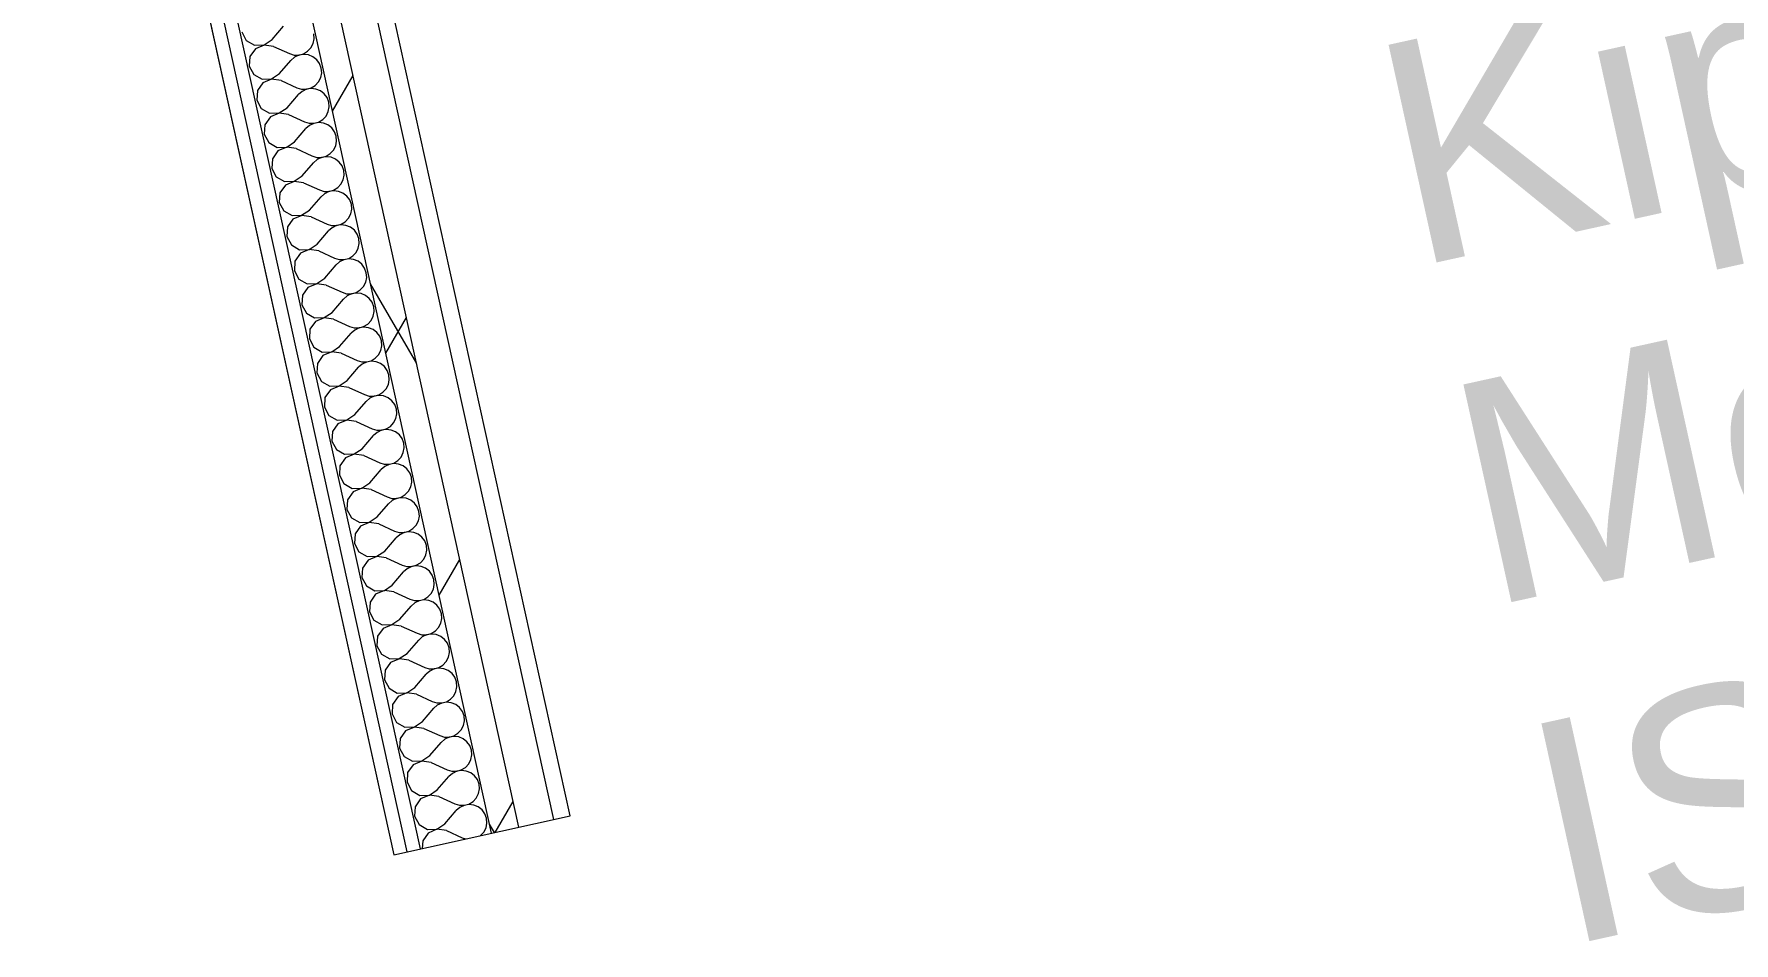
# Model space of a CAD drawing. Header units: millimetres. Extents: x 797631 to 820807, y -100094 to -82576.
# Drawn here: x 810533 to 812058, y -88298 to -87483 of the extents above; entities that cross this region are included whole.
import ezdxf

# ---------------------------------------------------------------- set-up
doc = ezdxf.new("R2010")
doc.units = ezdxf.units.MM
doc.header["$MEASUREMENT"] = 0
doc.layers.add('New_0', color=7, linetype='Continuous')
doc.layers.add('New_0_Pen_No__1', color=7, linetype='Continuous', lineweight=13)
doc.layers.add('New_Annotation - Text_Pen_No__1', color=7, linetype='Continuous', lineweight=13)
doc.styles.add('GENERATED_STYLE_2', font='')
doc.styles.get('GENERATED_STYLE_2').set_extended_font_data('Arial', bold=True)

# ---------------------------------------------------------------- blocks, each defined once
blk = doc.blocks.new('*X1')
at = {"layer": 'New_0_Pen_No__1', "color": 7, "linetype": 'Continuous', "lineweight": 13}
for p, q in [((810746.5, -87487.7), (810756.7, -87475.8)), ((810719.3, -87480.9), (810723.4, -87488.4)), ((810723.4, -87488.4), (810730.8, -87492.7)), ((810730.8, -87492.7), (810739.3, -87492.4)), ((810739.4, -87492.6), (810731.5, -87495.9)), ((810739.3, -87492.4), (810746.5, -87487.7)), ((810747.8, -87493.8), (810739.4, -87492.6)), ((810781.4, -87495.1), (810783.4, -87491.2)), ((810783.4, -87491.2), (810784.2, -87487)), ((810784.2, -87487), (810783.9, -87482.7)), ((810726.6, -87502.9), (810726, -87511.5)), ((810731.5, -87495.9), (810726.6, -87502.9)), ((810747.8, -87493.8), (810762.1, -87500.3)), ((810753.2, -87518.3), (810763.4, -87506.4)), ((810762.1, -87500.3), (810766.2, -87501.6)), ((810766.7, -87503.6), (810763.4, -87506.4)), ((810766.2, -87501.6), (810770.6, -87501.6)), ((810770.6, -87501.7), (810766.7, -87503.6)), ((810770.6, -87501.6), (810774.7, -87500.5)), ((810774.8, -87501), (810770.6, -87501.7)), ((810774.7, -87500.5), (810778.4, -87498.2)), ((810779.1, -87501.5), (810774.8, -87501)), ((810778.4, -87498.2), (810781.4, -87495.1)), ((810783.1, -87503.1), (810779.1, -87501.5)), ((810786.6, -87505.8), (810783.1, -87503.1)), ((810789.1, -87509.2), (810786.6, -87505.8)), ((810726, -87511.5), (810730.1, -87519)), ((810730.1, -87519), (810737.5, -87523.3)), ((810737.5, -87523.3), (810746.1, -87523)), ((810746.1, -87523.2), (810738.2, -87526.5)), ((810746.1, -87523), (810753.2, -87518.3)), ((810754.6, -87524.4), (810746.1, -87523.2)), ((810788.1, -87525.7), (810790.1, -87521.8)), ((810790.6, -87513.3), (810789.1, -87509.2)), ((810790.1, -87521.8), (810791, -87517.6)), ((810791, -87517.6), (810790.6, -87513.3)), ((810733.3, -87533.5), (810732.8, -87542.1)), ((810738.2, -87526.5), (810733.3, -87533.5)), ((810754.6, -87524.4), (810768.8, -87530.9)), ((810760, -87548.9), (810770.2, -87537)), ((810768.8, -87530.9), (810773, -87532.2)), ((810773.4, -87534.2), (810770.2, -87537)), ((810773, -87532.2), (810777.3, -87532.2)), ((810777.3, -87532.3), (810773.4, -87534.2)), ((810777.3, -87532.2), (810781.5, -87531.1)), ((810781.6, -87531.6), (810777.3, -87532.3)), ((810781.5, -87531.1), (810785.2, -87528.8)), ((810785.9, -87532.1), (810781.6, -87531.6)), ((810785.2, -87528.8), (810788.1, -87525.7)), ((810789.9, -87533.7), (810785.9, -87532.1)), ((810793.3, -87536.4), (810789.9, -87533.7)), ((810795.8, -87539.8), (810793.3, -87536.4)), ((810732.8, -87542.1), (810736.8, -87549.6)), ((810736.8, -87549.6), (810744.3, -87553.9)), ((810744.3, -87553.9), (810752.8, -87553.6)), ((810752.8, -87553.8), (810745, -87557.1)), ((810752.8, -87553.6), (810760, -87548.9)), ((810761.3, -87555), (810752.8, -87553.8)), ((810794.9, -87556.3), (810796.8, -87552.4)), ((810797.4, -87543.9), (810795.8, -87539.8)), ((810796.8, -87552.4), (810797.7, -87548.2)), ((810797.7, -87548.2), (810797.4, -87543.9)), ((810740, -87564.1), (810739.5, -87572.7)), ((810745, -87557.1), (810740, -87564.1)), ((810761.3, -87555), (810775.6, -87561.5)), ((810766.7, -87579.5), (810776.9, -87567.6)), ((810775.6, -87561.5), (810779.7, -87562.8)), ((810780.2, -87564.8), (810776.9, -87567.6)), ((810779.7, -87562.8), (810784, -87562.8)), ((810784.1, -87562.9), (810780.2, -87564.8)), ((810784, -87562.8), (810788.2, -87561.7)), ((810788.3, -87562.2), (810784.1, -87562.9)), ((810788.2, -87561.7), (810791.9, -87559.4)), ((810792.6, -87562.7), (810788.3, -87562.2)), ((810791.9, -87559.4), (810794.9, -87556.3)), ((810796.6, -87564.3), (810792.6, -87562.7)), ((810800, -87567), (810796.6, -87564.3)), ((810802.6, -87570.4), (810800, -87567)), ((810739.5, -87572.7), (810743.6, -87580.2)), ((810743.6, -87580.2), (810751, -87584.5)), ((810751, -87584.5), (810759.6, -87584.2)), ((810759.6, -87584.4), (810751.7, -87587.7)), ((810759.6, -87584.2), (810766.7, -87579.5)), ((810768, -87585.6), (810759.6, -87584.4)), ((810801.6, -87586.9), (810803.6, -87583)), ((810804.1, -87574.5), (810802.6, -87570.4)), ((810803.6, -87583), (810804.4, -87578.8)), ((810804.4, -87578.8), (810804.1, -87574.5)), ((810746.8, -87594.7), (810746.3, -87603.3)), ((810751.7, -87587.7), (810746.8, -87594.7)), ((810768, -87585.6), (810782.3, -87592.1)), ((810773.4, -87610.1), (810783.7, -87598.2)), ((810782.3, -87592.1), (810786.5, -87593.4)), ((810786.9, -87595.4), (810783.7, -87598.2)), ((810786.5, -87593.4), (810790.8, -87593.4)), ((810790.8, -87593.5), (810786.9, -87595.4)), ((810790.8, -87593.4), (810794.9, -87592.3)), ((810795.1, -87592.8), (810790.8, -87593.5)), ((810794.9, -87592.3), (810798.6, -87590)), ((810799.4, -87593.3), (810795.1, -87592.8)), ((810798.6, -87590), (810801.6, -87586.9)), ((810803.4, -87594.9), (810799.4, -87593.3)), ((810806.8, -87597.6), (810803.4, -87594.9)), ((810809.3, -87601), (810806.8, -87597.6)), ((810746.3, -87603.3), (810750.3, -87610.8)), ((810750.3, -87610.8), (810757.7, -87615.1)), ((810757.7, -87615.1), (810766.3, -87614.8)), ((810766.3, -87614.8), (810773.4, -87610.1)), ((810808.3, -87617.5), (810810.3, -87613.6)), ((810810.8, -87605.1), (810809.3, -87601)), ((810810.3, -87613.6), (810811.2, -87609.4)), ((810811.2, -87609.4), (810810.8, -87605.1)), ((810753.5, -87625.3), (810753, -87633.9)), ((810758.4, -87618.3), (810753.5, -87625.3)), ((810766.3, -87615), (810758.4, -87618.3)), ((810774.8, -87616.2), (810766.3, -87615)), ((810774.8, -87616.2), (810789, -87622.7)), ((810780.2, -87640.7), (810790.4, -87628.8)), ((810789, -87622.7), (810793.2, -87624)), ((810793.6, -87626), (810790.4, -87628.8)), ((810793.2, -87624), (810797.5, -87624)), ((810797.5, -87624.1), (810793.6, -87626)), ((810797.5, -87624), (810801.7, -87622.9)), ((810801.8, -87623.4), (810797.5, -87624.1)), ((810801.7, -87622.9), (810805.4, -87620.6)), ((810806.1, -87623.9), (810801.8, -87623.4)), ((810805.4, -87620.6), (810808.3, -87617.5)), ((810810.1, -87625.5), (810806.1, -87623.9)), ((810813.5, -87628.2), (810810.1, -87625.5)), ((810816.1, -87631.6), (810813.5, -87628.2)), ((810753, -87633.9), (810757.1, -87641.4)), ((810757.1, -87641.4), (810764.5, -87645.7)), ((810764.5, -87645.7), (810773, -87645.4)), ((810773, -87645.4), (810780.2, -87640.7)), ((810815.1, -87648.1), (810817.1, -87644.2)), ((810817.6, -87635.7), (810816.1, -87631.6)), ((810817.1, -87644.2), (810817.9, -87640)), ((810817.9, -87640), (810817.6, -87635.7)), ((810760.3, -87655.9), (810759.7, -87664.5)), ((810765.2, -87648.9), (810760.3, -87655.9)), ((810773.1, -87645.6), (810765.2, -87648.9)), ((810781.5, -87646.8), (810773.1, -87645.6)), ((810781.5, -87646.8), (810795.8, -87653.3)), ((810786.9, -87671.3), (810797.1, -87659.4)), ((810795.8, -87653.3), (810799.9, -87654.6)), ((810800.4, -87656.6), (810797.1, -87659.4)), ((810799.9, -87654.6), (810804.3, -87654.6)), ((810804.3, -87654.7), (810800.4, -87656.6)), ((810804.3, -87654.6), (810808.4, -87653.5)), ((810808.5, -87654), (810804.3, -87654.7)), ((810808.4, -87653.5), (810812.1, -87651.2)), ((810812.8, -87654.5), (810808.5, -87654)), ((810812.1, -87651.2), (810815.1, -87648.1)), ((810816.8, -87656.1), (810812.8, -87654.5)), ((810820.3, -87658.8), (810816.8, -87656.1)), ((810822.8, -87662.2), (810820.3, -87658.8)), ((810759.7, -87664.5), (810763.8, -87672)), ((810763.8, -87672), (810771.2, -87676.3)), ((810779.8, -87676), (810786.9, -87671.3)), ((810821.8, -87678.7), (810823.8, -87674.8)), ((810824.3, -87666.3), (810822.8, -87662.2)), ((810823.8, -87674.8), (810824.6, -87670.6)), ((810824.6, -87670.6), (810824.3, -87666.3)), ((810767, -87686.5), (810766.5, -87695.1)), ((810771.9, -87679.5), (810767, -87686.5)), ((810771.2, -87676.3), (810779.8, -87676)), ((810779.8, -87676.2), (810771.9, -87679.5)), ((810788.3, -87677.4), (810779.8, -87676.2)), ((810788.3, -87677.4), (810802.5, -87683.9)), ((810793.7, -87701.9), (810803.9, -87690)), ((810802.5, -87683.9), (810806.7, -87685.2)), ((810807.1, -87687.2), (810803.9, -87690)), ((810806.7, -87685.2), (810811, -87685.2)), ((810811, -87685.3), (810807.1, -87687.2)), ((810811, -87685.2), (810815.2, -87684.1)), ((810815.3, -87684.6), (810811, -87685.3)), ((810815.2, -87684.1), (810818.9, -87681.8)), ((810819.6, -87685.1), (810815.3, -87684.6)), ((810818.9, -87681.8), (810821.8, -87678.7)), ((810823.6, -87686.7), (810819.6, -87685.1)), ((810827, -87689.4), (810823.6, -87686.7)), ((810829.5, -87692.8), (810827, -87689.4)), ((810766.5, -87695.1), (810770.5, -87702.6)), ((810770.5, -87702.6), (810777.9, -87706.9)), ((810786.5, -87706.6), (810793.7, -87701.9)), ((810828.6, -87709.3), (810830.5, -87705.4)), ((810831, -87696.9), (810829.5, -87692.8)), ((810830.5, -87705.4), (810831.4, -87701.2)), ((810831.4, -87701.2), (810831, -87696.9)), ((810773.7, -87717.1), (810773.2, -87725.7)), ((810778.7, -87710.1), (810773.7, -87717.1)), ((810777.9, -87706.9), (810786.5, -87706.6)), ((810786.5, -87706.8), (810778.7, -87710.1)), ((810795, -87708), (810786.5, -87706.8)), ((810795, -87708), (810809.3, -87714.5)), ((810800.4, -87732.5), (810810.6, -87720.6)), ((810809.3, -87714.5), (810813.4, -87715.8)), ((810813.9, -87717.8), (810810.6, -87720.6)), ((810813.4, -87715.8), (810817.7, -87715.8)), ((810817.8, -87715.9), (810813.9, -87717.8)), ((810817.7, -87715.8), (810821.9, -87714.7)), ((810822, -87715.2), (810817.8, -87715.9)), ((810821.9, -87714.7), (810825.6, -87712.4)), ((810826.3, -87715.7), (810822, -87715.2)), ((810825.6, -87712.4), (810828.6, -87709.3)), ((810830.3, -87717.3), (810826.3, -87715.7)), ((810833.7, -87720), (810830.3, -87717.3)), ((810836.3, -87723.4), (810833.7, -87720)), ((810773.2, -87725.7), (810777.3, -87733.2)), ((810777.3, -87733.2), (810784.7, -87737.5)), ((810793.2, -87737.2), (810800.4, -87732.5)), ((810835.3, -87739.9), (810837.3, -87736)), ((810837.8, -87727.5), (810836.3, -87723.4)), ((810837.3, -87736), (810838.1, -87731.8)), ((810838.1, -87731.8), (810837.8, -87727.5)), ((810780.5, -87747.7), (810780, -87756.3)), ((810785.4, -87740.7), (810780.5, -87747.7)), ((810784.7, -87737.5), (810793.2, -87737.2)), ((810793.3, -87737.4), (810785.4, -87740.7)), ((810801.7, -87738.6), (810793.3, -87737.4)), ((810801.7, -87738.6), (810816, -87745.1)), ((810807.1, -87763.1), (810817.4, -87751.2)), ((810816, -87745.1), (810820.1, -87746.4)), ((810820.6, -87748.4), (810817.4, -87751.2)), ((810820.1, -87746.4), (810824.5, -87746.4)), ((810824.5, -87746.5), (810820.6, -87748.4)), ((810824.5, -87746.4), (810828.6, -87745.3)), ((810828.8, -87745.8), (810824.5, -87746.5)), ((810828.6, -87745.3), (810832.3, -87743)), ((810833.1, -87746.3), (810828.8, -87745.8)), ((810832.3, -87743), (810835.3, -87739.9)), ((810837.1, -87747.9), (810833.1, -87746.3)), ((810840.5, -87750.6), (810837.1, -87747.9)), ((810843, -87754), (810840.5, -87750.6)), ((810780, -87756.3), (810784, -87763.8)), ((810784, -87763.8), (810791.4, -87768.1)), ((810800, -87767.8), (810807.1, -87763.1)), ((810842, -87770.5), (810844, -87766.6)), ((810844.5, -87758.1), (810843, -87754)), ((810844, -87766.6), (810844.9, -87762.4)), ((810844.9, -87762.4), (810844.5, -87758.1)), ((810787.2, -87778.3), (810786.7, -87786.9)), ((810792.1, -87771.3), (810787.2, -87778.3)), ((810791.4, -87768.1), (810800, -87767.8)), ((810800, -87768), (810792.1, -87771.3)), ((810808.5, -87769.2), (810800, -87768)), ((810808.5, -87769.2), (810822.7, -87775.7)), ((810813.9, -87793.7), (810824.1, -87781.8)), ((810822.7, -87775.7), (810826.9, -87777)), ((810827.3, -87779), (810824.1, -87781.8)), ((810826.9, -87777), (810831.2, -87777)), ((810831.2, -87777.1), (810827.3, -87779)), ((810831.2, -87777), (810835.4, -87775.9)), ((810835.5, -87776.4), (810831.2, -87777.1)), ((810835.4, -87775.9), (810839.1, -87773.6)), ((810839.8, -87776.9), (810835.5, -87776.4)), ((810839.1, -87773.6), (810842, -87770.5)), ((810843.8, -87778.5), (810839.8, -87776.9)), ((810847.2, -87781.2), (810843.8, -87778.5)), ((810849.8, -87784.6), (810847.2, -87781.2)), ((810786.7, -87786.9), (810790.8, -87794.4)), ((810790.8, -87794.4), (810798.2, -87798.7)), ((810806.7, -87798.4), (810813.9, -87793.7)), ((810848.8, -87801.1), (810850.8, -87797.2)), ((810851.3, -87788.7), (810849.8, -87784.6)), ((810850.8, -87797.2), (810851.6, -87793)), ((810851.6, -87793), (810851.3, -87788.7)), ((810793.9, -87808.9), (810793.4, -87817.5)), ((810798.9, -87801.9), (810793.9, -87808.9)), ((810798.2, -87798.7), (810806.7, -87798.4)), ((810806.8, -87798.6), (810798.9, -87801.9)), ((810815.2, -87799.8), (810806.8, -87798.6)), ((810815.2, -87799.8), (810829.5, -87806.3)), ((810820.6, -87824.3), (810830.8, -87812.4)), ((810829.5, -87806.3), (810833.6, -87807.6)), ((810834.1, -87809.6), (810830.8, -87812.4)), ((810833.6, -87807.6), (810837.9, -87807.6)), ((810838, -87807.7), (810834.1, -87809.6)), ((810837.9, -87807.6), (810842.1, -87806.5)), ((810842.2, -87807), (810838, -87807.7)), ((810842.1, -87806.5), (810845.8, -87804.2)), ((810846.5, -87807.5), (810842.2, -87807)), ((810845.8, -87804.2), (810848.8, -87801.1)), ((810850.5, -87809.1), (810846.5, -87807.5)), ((810853.9, -87811.8), (810850.5, -87809.1)), ((810856.5, -87815.2), (810853.9, -87811.8)), ((810793.4, -87817.5), (810797.5, -87825)), ((810797.5, -87825), (810804.9, -87829.3)), ((810813.5, -87829), (810820.6, -87824.3)), ((810855.5, -87831.7), (810857.5, -87827.8)), ((810858, -87819.3), (810856.5, -87815.2)), ((810857.5, -87827.8), (810858.3, -87823.6)), ((810858.3, -87823.6), (810858, -87819.3)), ((810800.7, -87839.5), (810800.2, -87848.1)), ((810805.6, -87832.5), (810800.7, -87839.5)), ((810804.9, -87829.3), (810813.5, -87829)), ((810813.5, -87829.2), (810805.6, -87832.5)), ((810822, -87830.4), (810813.5, -87829.2)), ((810822, -87830.4), (810836.2, -87836.9)), ((810827.3, -87854.9), (810837.6, -87843)), ((810836.2, -87836.9), (810840.4, -87838.2)), ((810840.8, -87840.2), (810837.6, -87843)), ((810840.4, -87838.2), (810844.7, -87838.2)), ((810844.7, -87838.3), (810840.8, -87840.2)), ((810844.7, -87838.2), (810848.9, -87837.1)), ((810849, -87837.6), (810844.7, -87838.3)), ((810848.9, -87837.1), (810852.6, -87834.8)), ((810853.3, -87838.1), (810849, -87837.6)), ((810852.6, -87834.8), (810855.5, -87831.7)), ((810857.3, -87839.7), (810853.3, -87838.1)), ((810860.7, -87842.4), (810857.3, -87839.7)), ((810863.2, -87845.8), (810860.7, -87842.4)), ((810800.2, -87848.1), (810804.2, -87855.6)), ((810804.2, -87855.6), (810811.6, -87859.9)), ((810820.2, -87859.6), (810827.3, -87854.9)), ((810862.3, -87862.3), (810864.2, -87858.4)), ((810864.7, -87849.9), (810863.2, -87845.8)), ((810864.2, -87858.4), (810865.1, -87854.2)), ((810865.1, -87854.2), (810864.7, -87849.9)), ((810807.4, -87870.1), (810806.9, -87878.7)), ((810812.4, -87863.1), (810807.4, -87870.1)), ((810811.6, -87859.9), (810820.2, -87859.6)), ((810820.2, -87859.8), (810812.4, -87863.1)), ((810828.7, -87861), (810820.2, -87859.8)), ((810828.7, -87861), (810843, -87867.5)), ((810834.1, -87885.5), (810844.3, -87873.6)), ((810843, -87867.5), (810847.1, -87868.8)), ((810847.6, -87870.8), (810844.3, -87873.6)), ((810847.1, -87868.8), (810851.4, -87868.8)), ((810851.5, -87868.9), (810847.6, -87870.8)), ((810851.4, -87868.8), (810855.6, -87867.7)), ((810855.7, -87868.2), (810851.5, -87868.9)), ((810855.6, -87867.7), (810859.3, -87865.4)), ((810860, -87868.7), (810855.7, -87868.2)), ((810859.3, -87865.4), (810862.3, -87862.3)), ((810864, -87870.3), (810860, -87868.7)), ((810867.4, -87873), (810864, -87870.3)), ((810870, -87876.4), (810867.4, -87873)), ((810806.9, -87878.7), (810811, -87886.2)), ((810811, -87886.2), (810818.4, -87890.5)), ((810826.9, -87890.2), (810834.1, -87885.5)), ((810869, -87892.9), (810871, -87889)), ((810871.5, -87880.5), (810870, -87876.4)), ((810871, -87889), (810871.8, -87884.8)), ((810871.8, -87884.8), (810871.5, -87880.5)), ((810814.2, -87900.7), (810813.7, -87909.3)), ((810819.1, -87893.7), (810814.2, -87900.7)), ((810818.4, -87890.5), (810826.9, -87890.2)), ((810827, -87890.4), (810819.1, -87893.7)), ((810835.4, -87891.6), (810827, -87890.4)), ((810835.4, -87891.6), (810849.7, -87898.1)), ((810840.8, -87916.1), (810851, -87904.2)), ((810849.7, -87898.1), (810853.8, -87899.4)), ((810854.3, -87901.4), (810851, -87904.2)), ((810853.8, -87899.4), (810858.2, -87899.4)), ((810858.2, -87899.5), (810854.3, -87901.4)), ((810858.2, -87899.4), (810862.3, -87898.3)), ((810862.5, -87898.8), (810858.2, -87899.5)), ((810862.3, -87898.3), (810866, -87896)), ((810866.7, -87899.3), (810862.5, -87898.8)), ((810866, -87896), (810869, -87892.9)), ((810870.8, -87900.9), (810866.7, -87899.3)), ((810874.2, -87903.6), (810870.8, -87900.9)), ((810876.7, -87907), (810874.2, -87903.6)), ((810813.7, -87909.3), (810817.7, -87916.8)), ((810817.7, -87916.8), (810825.1, -87921.1)), ((810833.7, -87920.8), (810840.8, -87916.1)), ((810875.7, -87923.5), (810877.7, -87919.6)), ((810878.2, -87911.1), (810876.7, -87907)), ((810877.7, -87919.6), (810878.6, -87915.4)), ((810878.6, -87915.4), (810878.2, -87911.1)), ((810820.9, -87931.3), (810820.4, -87939.9)), ((810825.8, -87924.3), (810820.9, -87931.3)), ((810825.1, -87921.1), (810833.7, -87920.8)), ((810833.7, -87921), (810825.8, -87924.3)), ((810842.2, -87922.2), (810833.7, -87921)), ((810842.2, -87922.2), (810856.4, -87928.7)), ((810847.6, -87946.7), (810857.8, -87934.8)), ((810856.4, -87928.7), (810860.6, -87930)), ((810861, -87932), (810857.8, -87934.8)), ((810860.6, -87930), (810864.9, -87930)), ((810864.9, -87930.1), (810861, -87932)), ((810864.9, -87930), (810869.1, -87928.9)), ((810869.2, -87929.4), (810864.9, -87930.1)), ((810869.1, -87928.9), (810872.8, -87926.6)), ((810873.5, -87929.9), (810869.2, -87929.4)), ((810872.8, -87926.6), (810875.7, -87923.5)), ((810877.5, -87931.5), (810873.5, -87929.9)), ((810880.9, -87934.2), (810877.5, -87931.5)), ((810883.5, -87937.6), (810880.9, -87934.2)), ((810820.4, -87939.9), (810824.4, -87947.4)), ((810824.4, -87947.4), (810831.9, -87951.7)), ((810840.4, -87951.4), (810847.6, -87946.7)), ((810882.5, -87954.1), (810884.4, -87950.2)), ((810885, -87941.7), (810883.5, -87937.6)), ((810884.4, -87950.2), (810885.3, -87946)), ((810885.3, -87946), (810885, -87941.7)), ((810827.6, -87961.9), (810827.1, -87970.5)), ((810832.6, -87954.9), (810827.6, -87961.9)), ((810831.9, -87951.7), (810840.4, -87951.4)), ((810840.4, -87951.6), (810832.6, -87954.9)), ((810848.9, -87952.8), (810840.4, -87951.6)), ((810848.9, -87952.8), (810863.2, -87959.3)), ((810854.3, -87977.3), (810864.5, -87965.4)), ((810863.2, -87959.3), (810867.3, -87960.6)), ((810867.8, -87962.6), (810864.5, -87965.4)), ((810867.3, -87960.6), (810871.6, -87960.6)), ((810871.7, -87960.7), (810867.8, -87962.6)), ((810871.6, -87960.6), (810875.8, -87959.5)), ((810875.9, -87960), (810871.7, -87960.7)), ((810875.8, -87959.5), (810879.5, -87957.2)), ((810880.2, -87960.5), (810875.9, -87960)), ((810879.5, -87957.2), (810882.5, -87954.1)), ((810884.2, -87962.1), (810880.2, -87960.5)), ((810887.6, -87964.8), (810884.2, -87962.1)), ((810890.2, -87968.2), (810887.6, -87964.8)), ((810827.1, -87970.5), (810831.2, -87978)), ((810831.2, -87978), (810838.6, -87982.3)), ((810847.2, -87982), (810854.3, -87977.3)), ((810889.2, -87984.7), (810891.2, -87980.8)), ((810891.7, -87972.3), (810890.2, -87968.2)), ((810891.2, -87980.8), (810892, -87976.6)), ((810892, -87976.6), (810891.7, -87972.3)), ((810834.4, -87992.5), (810833.9, -88001.1)), ((810839.3, -87985.5), (810834.4, -87992.5)), ((810838.6, -87982.3), (810847.2, -87982)), ((810847.2, -87982.2), (810839.3, -87985.5)), ((810855.7, -87983.4), (810847.2, -87982.2)), ((810855.7, -87983.4), (810869.9, -87989.9)), ((810861, -88007.9), (810871.3, -87996)), ((810869.9, -87989.9), (810874.1, -87991.2)), ((810874.5, -87993.2), (810871.3, -87996)), ((810874.1, -87991.2), (810878.4, -87991.2)), ((810878.4, -87991.3), (810874.5, -87993.2)), ((810878.4, -87991.2), (810882.6, -87990.1)), ((810882.7, -87990.6), (810878.4, -87991.3)), ((810882.6, -87990.1), (810886.3, -87987.8)), ((810887, -87991.1), (810882.7, -87990.6)), ((810886.3, -87987.8), (810889.2, -87984.7)), ((810891, -87992.7), (810887, -87991.1)), ((810894.4, -87995.4), (810891, -87992.7)), ((810896.9, -87998.8), (810894.4, -87995.4)), ((810833.9, -88001.1), (810837.9, -88008.6)), ((810837.9, -88008.6), (810845.3, -88012.9)), ((810853.9, -88012.6), (810861, -88007.9)), ((810898.4, -88002.9), (810896.9, -87998.8)), ((810897.9, -88011.4), (810898.8, -88007.2)), ((810898.8, -88007.2), (810898.4, -88002.9)), ((810841.1, -88023.1), (810840.6, -88031.7)), ((810846.1, -88016.1), (810841.1, -88023.1)), ((810845.3, -88012.9), (810853.9, -88012.6)), ((810853.9, -88012.8), (810846.1, -88016.1)), ((810862.4, -88014), (810853.9, -88012.8)), ((810862.4, -88014), (810876.7, -88020.5)), ((810876.7, -88020.5), (810880.8, -88021.8)), ((810881.2, -88023.8), (810878, -88026.6)), ((810880.8, -88021.8), (810885.1, -88021.8)), ((810885.1, -88021.9), (810881.2, -88023.8)), ((810885.1, -88021.8), (810889.3, -88020.7)), ((810889.4, -88021.2), (810885.1, -88021.9)), ((810889.3, -88020.7), (810893, -88018.4)), ((810893.7, -88021.7), (810889.4, -88021.2)), ((810893, -88018.4), (810895.9, -88015.3)), ((810897.7, -88023.3), (810893.7, -88021.7)), ((810895.9, -88015.3), (810897.9, -88011.4)), ((810901.1, -88026), (810897.7, -88023.3)), ((810903.7, -88029.4), (810901.1, -88026)), ((810840.6, -88031.7), (810844.7, -88039.2)), ((810844.7, -88039.2), (810852.1, -88043.5)), ((810860.6, -88043.2), (810867.8, -88038.5)), ((810867.8, -88038.5), (810878, -88026.6)), ((810905.2, -88033.5), (810903.7, -88029.4)), ((810904.7, -88042), (810905.5, -88037.8)), ((810905.5, -88037.8), (810905.2, -88033.5)), ((810847.9, -88053.7), (810847.3, -88062.3)), ((810852.8, -88046.7), (810847.9, -88053.7)), ((810852.1, -88043.5), (810860.6, -88043.2)), ((810860.7, -88043.4), (810852.8, -88046.7)), ((810869.1, -88044.6), (810860.7, -88043.4)), ((810869.1, -88044.6), (810883.4, -88051.1)), ((810883.4, -88051.1), (810887.5, -88052.4)), ((810888, -88054.4), (810884.7, -88057.2)), ((810887.5, -88052.4), (810891.9, -88052.4)), ((810891.9, -88052.5), (810888, -88054.4)), ((810891.9, -88052.4), (810896, -88051.3)), ((810896.1, -88051.8), (810891.9, -88052.5)), ((810896, -88051.3), (810899.7, -88049)), ((810900.4, -88052.3), (810896.1, -88051.8)), ((810899.7, -88049), (810902.7, -88045.9)), ((810904.5, -88053.9), (810900.4, -88052.3)), ((810902.7, -88045.9), (810904.7, -88042)), ((810907.9, -88056.6), (810904.5, -88053.9)), ((810910.4, -88060), (810907.9, -88056.6)), ((810847.3, -88062.3), (810851.4, -88069.8)), ((810851.4, -88069.8), (810858.8, -88074.1)), ((810867.4, -88073.8), (810874.5, -88069.1)), ((810874.5, -88069.1), (810884.7, -88057.2)), ((810911.9, -88064.1), (810910.4, -88060)), ((810911.4, -88072.6), (810912.3, -88068.4)), ((810912.3, -88068.4), (810911.9, -88064.1)), ((810854.6, -88084.3), (810854.1, -88092.9)), ((810859.5, -88077.3), (810854.6, -88084.3)), ((810858.8, -88074.1), (810867.4, -88073.8)), ((810867.4, -88074), (810859.5, -88077.3)), ((810875.9, -88075.2), (810867.4, -88074)), ((810875.9, -88075.2), (810890.1, -88081.7)), ((810890.1, -88081.7), (810894.3, -88083)), ((810894.7, -88085), (810891.5, -88087.8)), ((810894.3, -88083), (810898.6, -88083)), ((810898.6, -88083.1), (810894.7, -88085)), ((810898.6, -88083), (810902.8, -88081.9)), ((810902.9, -88082.4), (810898.6, -88083.1)), ((810902.8, -88081.9), (810906.5, -88079.6)), ((810907.2, -88082.9), (810902.9, -88082.4)), ((810906.5, -88079.6), (810909.4, -88076.5)), ((810911.2, -88084.5), (810907.2, -88082.9)), ((810909.4, -88076.5), (810911.4, -88072.6)), ((810914.6, -88087.2), (810911.2, -88084.5)), ((810917.2, -88090.6), (810914.6, -88087.2)), ((810854.1, -88092.9), (810858.1, -88100.4)), ((810858.1, -88100.4), (810865.6, -88104.7)), ((810874.1, -88104.4), (810881.3, -88099.7)), ((810881.3, -88099.7), (810891.5, -88087.8)), ((810918.7, -88094.7), (810917.2, -88090.6)), ((810918.1, -88103.2), (810919, -88099)), ((810919, -88099), (810918.7, -88094.7)), ((810861.3, -88114.9), (810860.8, -88123.5)), ((810866.3, -88107.9), (810861.3, -88114.9)), ((810865.6, -88104.7), (810874.1, -88104.4)), ((810874.1, -88104.6), (810866.3, -88107.9)), ((810882.6, -88105.8), (810874.1, -88104.6)), ((810882.6, -88105.8), (810896.9, -88112.3)), ((810896.9, -88112.3), (810901, -88113.6)), ((810901.5, -88115.6), (810898.2, -88118.4)), ((810901, -88113.6), (810905.3, -88113.6)), ((810905.4, -88113.7), (810901.5, -88115.6)), ((810905.3, -88113.6), (810909.5, -88112.5)), ((810909.6, -88113), (810905.4, -88113.7)), ((810909.5, -88112.5), (810913.2, -88110.2)), ((810913.9, -88113.5), (810909.6, -88113)), ((810913.2, -88110.2), (810916.2, -88107.1)), ((810917.9, -88115.1), (810913.9, -88113.5)), ((810916.2, -88107.1), (810918.1, -88103.2)), ((810921.3, -88117.8), (810917.9, -88115.1)), ((810923.9, -88121.2), (810921.3, -88117.8)), ((810860.8, -88123.5), (810864.9, -88131)), ((810864.9, -88131), (810872.3, -88135.3)), ((810880.9, -88135), (810888, -88130.3)), ((810888, -88130.3), (810898.2, -88118.4)), ((810925.4, -88125.3), (810923.9, -88121.2)), ((810924.9, -88133.8), (810925.7, -88129.6)), ((810925.7, -88129.6), (810925.4, -88125.3)), ((810868.1, -88145.5), (810867.6, -88154.1)), ((810873, -88138.5), (810868.1, -88145.5)), ((810872.3, -88135.3), (810880.9, -88135)), ((810880.9, -88135.2), (810873, -88138.5)), ((810889.3, -88136.4), (810880.9, -88135.2)), ((810889.3, -88136.4), (810903.6, -88142.9)), ((810903.6, -88142.9), (810907.8, -88144.2)), ((810908.2, -88146.2), (810905, -88149)), ((810907.8, -88144.2), (810912.1, -88144.2)), ((810912.1, -88144.3), (810908.2, -88146.2)), ((810912.1, -88144.2), (810916.2, -88143.1)), ((810916.4, -88143.6), (810912.1, -88144.3)), ((810916.2, -88143.1), (810920, -88140.8)), ((810920.7, -88144.1), (810916.4, -88143.6)), ((810920, -88140.8), (810922.9, -88137.7)), ((810924.7, -88145.7), (810920.7, -88144.1)), ((810922.9, -88137.7), (810924.9, -88133.8)), ((810928.1, -88148.4), (810924.7, -88145.7)), ((810930.6, -88151.8), (810928.1, -88148.4)), ((810867.6, -88154.1), (810871.6, -88161.6)), ((810871.6, -88161.6), (810879, -88165.9)), ((810887.6, -88165.6), (810894.7, -88160.9)), ((810894.7, -88160.9), (810905, -88149)), ((810932.1, -88155.9), (810930.6, -88151.8)), ((810931.6, -88164.4), (810932.5, -88160.2)), ((810932.5, -88160.2), (810932.1, -88155.9)), ((810874.8, -88176.1), (810874.3, -88184.7)), ((810879.7, -88169.1), (810874.8, -88176.1)), ((810879, -88165.9), (810887.6, -88165.6)), ((810887.6, -88165.8), (810879.7, -88169.1)), ((810896.1, -88167), (810887.6, -88165.8)), ((810896.1, -88167), (810910.3, -88173.5)), ((810910.3, -88173.5), (810914.5, -88174.8)), ((810914.9, -88176.8), (810911.7, -88179.6)), ((810914.5, -88174.8), (810918.8, -88174.8)), ((810918.8, -88174.9), (810914.9, -88176.8)), ((810918.8, -88174.8), (810923, -88173.7)), ((810923.1, -88174.2), (810918.8, -88174.9)), ((810923, -88173.7), (810926.7, -88171.4)), ((810927.4, -88174.7), (810923.1, -88174.2)), ((810926.7, -88171.4), (810929.6, -88168.3)), ((810931.4, -88176.3), (810927.4, -88174.7)), ((810929.6, -88168.3), (810931.6, -88164.4)), ((810934.8, -88179), (810931.4, -88176.3)), ((810937.4, -88182.4), (810934.8, -88179)), ((810874.3, -88184.7), (810878.4, -88192.2)), ((810878.4, -88192.2), (810885.8, -88196.5)), ((810894.3, -88196.2), (810901.5, -88191.5)), ((810901.5, -88191.5), (810911.7, -88179.6)), ((810938.9, -88186.5), (810937.4, -88182.4)), ((810938.4, -88195), (810939.2, -88190.8)), ((810939.2, -88190.8), (810938.9, -88186.5)), ((810881.6, -88206.7), (810881.1, -88213.6)), ((810886.5, -88199.7), (810881.6, -88206.7)), ((810885.8, -88196.5), (810894.3, -88196.2)), ((810894.4, -88196.4), (810886.5, -88199.7)), ((810902.8, -88197.6), (810894.4, -88196.4)), ((810902.8, -88197.6), (810917.1, -88204.1)), ((810917.1, -88204.1), (810920, -88205)), ((810933.4, -88202), (810936.4, -88198.9)), ((810933.4, -88202.1), (810933.4, -88202)), ((810936.4, -88198.9), (810938.4, -88195))]:
    blk.add_line(p, q, dxfattribs=at)

msp = doc.modelspace()

# ---------------------------------------------------------------- hatches: boundary and pattern name
at = {"layer": 'New_0', "linetype": 'Continuous', "lineweight": 0, "true_color": 0x000000}
h = msp.add_hatch(dxfattribs=at)
h.set_pattern_fill('Batt_Insulation_0001', color=18, style=0, pattern_type=2)
h.set_pattern_definition([(60, (0, 0), (-129.90381, 75), []), (120, (0, 0), (129.90381, 75), [])])
h.paths.add_polyline_path([(810967.8, -88194.5), (810645.2, -86729.6), (810620.8, -86735), (810943.4, -88199.9)])

# ---------------------------------------------------------------- linework, layer by layer
at = {"layer": 'New_0_Pen_No__1', "color": 7, "linetype": 'Continuous', "lineweight": 13}
for p, q in [((810967.8, -88194.5), (810645.2, -86729.6)), ((810999.1, -88187.6), (810676.5, -86722.7)), ((810943.4, -88199.9), (810620.8, -86735)), ((810533.1, -86754.3), (810855.7, -88219.2)), ((810544.8, -86751.7), (810867.4, -88216.6)), ((810556.5, -86749.1), (810879.2, -88214))]:
    msp.add_line(p, q, dxfattribs=at)
at = {"layer": 'New_0_Pen_No__1', "color": 7, "linetype": 'Continuous', "lineweight": 13, "flags": 128}
for points in [[(811013.7, -88184.4), (810691.1, -86719.5)], [(810533, -86754.3), (810855.6, -88219.2)], [(810855.6, -88219.2), (811013.7, -88184.4)]]:
    msp.add_lwpolyline(points, dxfattribs=at)

# ---------------------------------------------------------------- block references
at = {"layer": 'New_0', "color": 7, "lineweight": 35}
msp.add_blockref('*X1', (0, 0), dxfattribs=at)

# ---------------------------------------------------------------- texts
at = {"layer": 'New_Annotation - Text_Pen_No__1', "color": 7, "linetype": 'Continuous', "lineweight": 13, "insert": (811524, -86582.9), "char_height": 200, "attachment_point": 1, "rotation": 12.42, "line_spacing_factor": 0.936154, "style": 'GENERATED_STYLE_2'}
msp.add_mtext('\\A1;{\\pql;\\fArial|b1|i0|c0|p34;SS-02 Metallkarkass sisesein saunas\\P\\pql;\\fArial|b0|i0|c0|p34;Siseviimistlus vastavalt SA osale^I\\P\\pql;\\fArial|b0|i0|c0|p34;Kipsplaat vastavalt ruumi nõuetele\\fArial|b0|i0|c0|p34; \\fArial|b0|i0|c0|p34;12,5 mm\\P\\pql;\\fArial|b0|i0|c0|p34;Kipsplaat vastavalt ruumi nõuetele\\fArial|b0|i0|c0|p34; \\fArial|b0|i0|c0|p34;12,5 mm\\P\\pql;\\fArial|b0|i0|c0|p34;Metallkarkass,s. 600mm vahel mineraalvill\\fArial|b0|i0|c0|p34; \\fArial|b0|i0|c0|p34;66 mm\\P\\pql;\\fArial|b0|i0|c0|p34;ISOVER REK soojustus või analoog, vuugid teibitud^I25 mm\\P\\pql;\\fArial|b0|i0|c0|p34;Vertikaalne roov, tuulutusvahe\\fArial|b0|i0|c0|p34; \\fArial|b0|i0|c0|p34;32 mm\\P\\pql;\\fArial|b0|i0|c0|p34;Sauna voodrilaud vastavalt SA osale^I}', dxfattribs=at)

doc.saveas('drawing.dxf')
